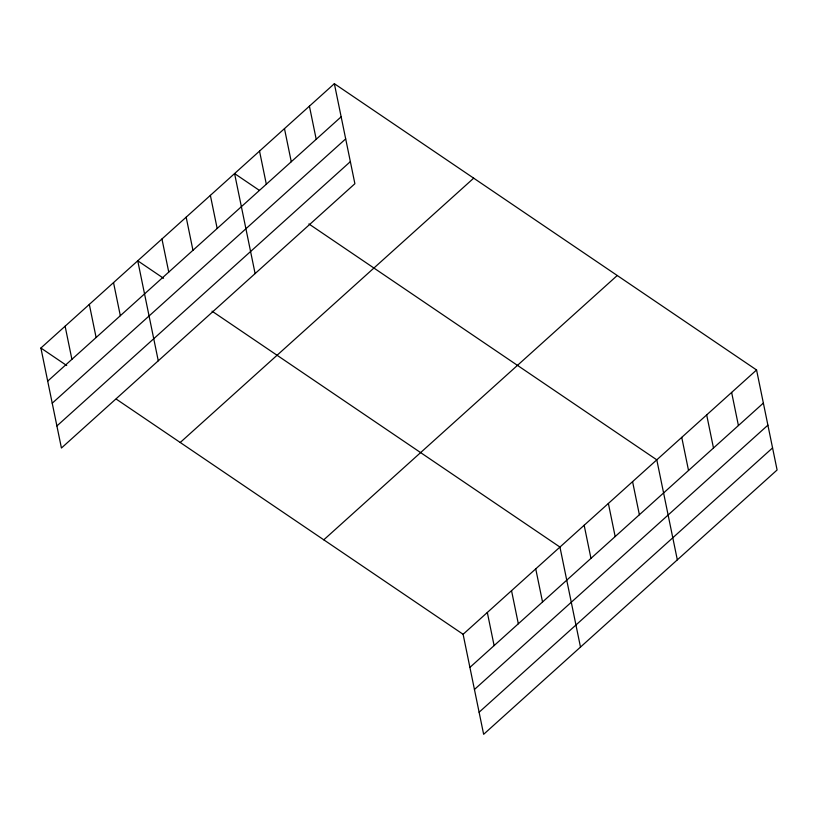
<?xml version="1.0" encoding="UTF-8"?>
<svg xmlns="http://www.w3.org/2000/svg" width="818" height="818" viewBox="0 0 818 818"><rect width="100%" height="100%" fill="white"/><g stroke="black" fill="none" stroke-linecap="round" stroke-linejoin="round"><path stroke-width="1.23" d="M334.358 83.692L354.889 183.713L61.432 448.029L40.9 348.018L334.358 83.692L756.568 369.971L777.1 469.982L483.642 734.308L463.111 634.287L116.238 399.102M47.7 381.127L341.157 116.81M52.229 403.202L345.687 138.886M56.902 425.953L350.36 161.637M180.226 442.487L473.694 178.171M323.785 539.819L617.242 275.502M463.111 634.287L756.568 369.971M469.91 667.396L763.368 403.08M474.44 689.482L767.897 425.156M479.113 712.222L772.57 447.906M259.357 190.359L234.582 173.569L255.114 273.58M308.897 223.948L656.793 459.839L677.324 559.849M163.539 278.284L137.741 260.789L158.273 360.81M212.046 311.177L559.952 547.068L580.483 647.079M40.9 348.018L66.698 365.513M731.629 392.435L738.419 425.544M706.68 414.9L713.48 448.008M681.742 437.374L688.531 470.483M632.58 481.649L639.379 514.757M608.377 503.448L615.167 536.557M584.164 525.258L590.964 558.367M535.739 568.868L542.538 601.976M511.536 590.678L518.326 623.786M487.324 612.477L494.113 645.596M309.419 106.166L316.208 139.275M284.47 128.63L291.269 161.739M259.531 151.095L266.32 184.203M210.369 195.369L217.169 228.478M186.167 217.179L192.956 250.288M161.954 238.989L168.753 272.097M113.528 282.599L120.328 315.707M89.326 304.408L96.115 337.517M65.113 326.208L71.902 359.317"/></g></svg>
